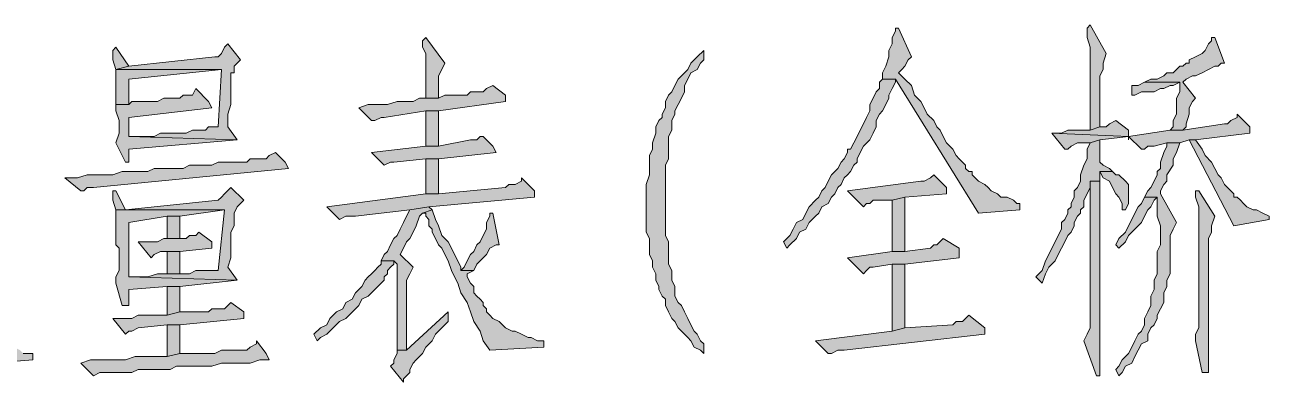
# Model space of a CAD drawing. Header units: millimetres. Extents: x 24 to 410, y 10 to 282.
# Drawn here: x 340.13 to 356.62, y 137.58 to 142.32 of the extents above; entities that cross this region are included whole.
import ezdxf

# ---------------------------------------------------------------- set-up
doc = ezdxf.new("R2010")
doc.units = ezdxf.units.MM

msp = doc.modelspace()

# ---------------------------------------------------------------- hatches: boundary and pattern name
h = msp.add_hatch(color=7)
h.dxf.hatch_style = 2
h.paths.add_polyline_path([(354.245333, 142.324667), (354.203, 142.282333), (354.203, 142.155333), (354.245333, 142.028333), (354.245333, 140.927667), (354.372333, 140.97), (354.372333, 141.266333), (354.372333, 141.308667), (354.372333, 141.647333), (354.414667, 141.732), (354.414667, 141.816667), (354.457, 141.943667)])
h = msp.add_hatch(color=7)
h.dxf.hatch_style = 2
h.paths.add_polyline_path([(345.44, 142.155333), (345.397667, 142.113), (345.397667, 142.028333), (345.44, 141.943667), (345.44, 141.351), (345.609333, 141.351), (345.609333, 141.647333), (345.651667, 141.732), (345.694, 141.816667)])
h = msp.add_hatch(color=7)
h.dxf.hatch_style = 2
h.paths.add_polyline_path([(351.705333, 142.282333), (351.663, 142.282333), (351.663, 142.24), (351.620667, 142.155333), (351.620667, 142.070667), (351.578333, 141.986), (351.578333, 141.901333), (351.536, 141.774333), (351.493667, 141.689667), (351.493667, 141.605), (351.663, 141.605), (352.763667, 139.827), (353.314, 139.869333), (353.314, 139.954), (353.271667, 139.954), (353.229333, 139.996333), (353.144667, 140.038667), (353.06, 140.038667), (353.017667, 140.081), (352.933, 140.123333), (352.890667, 140.165667), (352.848333, 140.208), (352.763667, 140.250333), (352.721333, 140.292667), (352.679, 140.335), (352.679, 140.377333), (352.636667, 140.377333), (352.594333, 140.419667), (352.594333, 140.462), (352.552, 140.504333), (352.509667, 140.546667), (352.467333, 140.589), (352.425, 140.673667), (352.382667, 140.716), (352.340333, 140.758333), (352.298, 140.843), (352.255667, 140.927667), (352.213333, 140.97), (352.171, 141.054667), (352.086333, 141.139333), (352.044, 141.224), (352.001667, 141.308667), (351.917, 141.393333), (351.874667, 141.520333), (351.79, 141.605), (351.705333, 141.689667), (351.747667, 141.732), (351.79, 141.774333), (351.832333, 141.859), (351.874667, 141.901333)])
h = msp.add_hatch(color=7)
h.dxf.hatch_style = 2
h.paths.add_polyline_path([(355.896333, 142.155333), (355.854, 142.155333), (355.854, 142.113), (355.811667, 142.070667), (355.769333, 141.986), (355.727, 141.943667), (355.642333, 141.901333), (355.557667, 141.859), (355.557667, 141.816667), (355.515333, 141.816667), (355.473, 141.774333), (355.430667, 141.774333), (355.388333, 141.732), (355.346, 141.689667), (355.261333, 141.689667), (355.219, 141.647333), (355.134333, 141.605), (355.049667, 141.605), (354.965, 141.562667), (355.430667, 141.562667), (355.430667, 141.520333), (355.430667, 141.435667), (355.388333, 141.351), (355.388333, 141.139333), (355.346, 141.054667), (355.346, 140.97), (355.303667, 140.927667), (355.473, 140.927667), (355.515333, 140.97), (355.515333, 141.012333), (355.557667, 141.139333), (355.557667, 141.224), (355.6, 141.308667), (355.642333, 141.351), (355.473, 141.562667), (355.515333, 141.605), (355.6, 141.647333), (355.642333, 141.647333), (355.727, 141.689667), (355.811667, 141.732), (355.896333, 141.774333), (355.938667, 141.774333), (355.981, 141.816667), (356.023333, 141.816667)])
h = msp.add_hatch(color=7)
h.dxf.hatch_style = 2
h.paths.add_polyline_path([(341.333667, 142.028333), (341.291333, 141.986), (341.291333, 141.859), (341.333667, 141.732), (341.503, 141.774333)])
h = msp.add_hatch(color=7)
h.dxf.hatch_style = 2
h.paths.add_polyline_path([(342.815333, 142.070667), (342.773, 142.028333), (342.730667, 141.943667), (342.688333, 141.901333), (342.646, 141.901333), (341.503, 141.774333), (341.333667, 141.732), (342.730667, 141.732), (342.688333, 140.97), (342.561333, 140.97), (342.519, 140.927667), (342.349667, 140.927667), (342.265, 140.885333), (341.926333, 140.885333), (341.841667, 140.843), (341.503, 140.843), (342.942333, 140.800667), (342.815333, 140.97), (342.815333, 141.139333), (342.857667, 141.266333), (342.857667, 141.689667), (342.9, 141.689667), (342.9, 141.774333), (342.984667, 141.859)])
h = msp.add_hatch(color=7)
h.dxf.hatch_style = 2
h.paths.add_polyline_path([(349.123, 141.986), (349.038333, 141.901333), (348.996, 141.859), (348.953667, 141.816667), (348.911333, 141.732), (348.826667, 141.647333), (348.784333, 141.605), (348.742, 141.520333), (348.699667, 141.435667), (348.657333, 141.393333), (348.615, 141.308667), (348.615, 141.224), (348.572667, 141.139333), (348.572667, 141.097), (348.530333, 141.054667), (348.488, 140.97), (348.488, 140.885333), (348.445667, 140.758333), (348.445667, 140.673667), (348.403333, 140.589), (348.403333, 140.335), (348.361, 140.208), (348.361, 140.123333), (348.361, 139.996333), (348.361, 139.573), (348.403333, 139.488333), (348.403333, 139.276667), (348.445667, 139.192), (348.445667, 139.107333), (348.488, 139.022667), (348.488, 138.938), (348.530333, 138.853333), (348.530333, 138.811), (348.572667, 138.726333), (348.615, 138.684), (348.615, 138.599333), (348.657333, 138.514667), (348.699667, 138.43), (348.742, 138.387667), (348.784333, 138.303), (348.869, 138.218333), (348.911333, 138.176), (348.953667, 138.133667), (348.996, 138.049), (349.080667, 138.006667), (349.123, 137.964333), (349.123, 138.091333), (349.080667, 138.133667), (349.038333, 138.218333), (348.996, 138.260667), (348.953667, 138.345333), (348.911333, 138.43), (348.869, 138.514667), (348.826667, 138.599333), (348.784333, 138.641667), (348.742, 138.726333), (348.742, 138.853333), (348.699667, 138.938), (348.699667, 139.065), (348.657333, 139.149667), (348.657333, 139.446), (348.615, 139.530667), (348.615, 140.462), (348.657333, 140.546667), (348.657333, 140.843), (348.699667, 140.927667), (348.699667, 141.054667), (348.742, 141.139333), (348.742, 141.181667), (348.784333, 141.266333), (348.826667, 141.351), (348.869, 141.435667), (348.869, 141.520333), (348.911333, 141.605), (348.953667, 141.689667), (349.038333, 141.732), (349.080667, 141.816667), (349.123, 141.859)])
h = msp.add_hatch(color=7)
h.dxf.hatch_style = 2
h.paths.add_polyline_path([(341.333667, 141.732), (341.333667, 141.266333), (341.503, 141.266333), (341.503, 141.605), (342.730667, 141.732)])
h = msp.add_hatch(color=7)
h.dxf.hatch_style = 2
h.paths.add_polyline_path([(342.392, 141.478), (342.349667, 141.393333), (342.222667, 141.393333), (342.180333, 141.351), (341.968667, 141.351), (341.884, 141.308667), (341.545333, 141.308667), (341.503, 141.266333), (341.333667, 141.266333), (341.333667, 141.181667), (341.376, 141.054667), (341.376, 140.885333), (341.333667, 140.758333), (341.460667, 140.504333), (341.503, 140.504333), (341.503, 140.546667), (341.503, 140.589), (341.503, 140.673667), (342.942333, 140.800667), (341.503, 140.843), (341.503, 141.097), (342.603667, 141.224), (342.561333, 141.308667)])
h = msp.add_hatch(color=7)
h.dxf.hatch_style = 2
h.paths.add_polyline_path([(346.329, 141.520333), (346.244333, 141.478), (346.202, 141.435667), (346.032667, 141.435667), (345.990333, 141.393333), (345.694, 141.393333), (345.609333, 141.351), (345.355333, 141.351), (345.270667, 141.308667), (345.059, 141.308667), (344.932, 141.266333), (344.678, 141.266333), (344.551, 141.224), (344.720333, 141.054667), (344.762667, 141.054667), (344.847333, 141.097), (344.889667, 141.097), (345.44, 141.181667), (345.609333, 141.181667), (346.498333, 141.308667), (346.498333, 141.393333)])
h = msp.add_hatch(color=7)
h.dxf.hatch_style = 2
h.paths.add_polyline_path([(351.493667, 141.605), (351.451333, 141.562667), (351.451333, 141.478), (351.409, 141.435667), (351.366667, 141.351), (351.324333, 141.266333), (351.324333, 141.181667), (351.282, 141.097), (351.239667, 141.012333), (351.197333, 140.927667), (351.155, 140.843), (351.112667, 140.758333), (351.070333, 140.673667), (351.028, 140.673667), (351.028, 140.631333), (350.985667, 140.546667), (350.943333, 140.504333), (350.901, 140.419667), (350.858667, 140.377333), (350.816333, 140.335), (350.774, 140.250333), (350.731667, 140.165667), (350.689333, 140.123333), (350.647, 140.038667), (350.604667, 139.996333), (350.52, 139.911667), (350.477667, 139.827), (350.435333, 139.742333), (350.350667, 139.7), (350.308333, 139.615333), (350.266, 139.530667), (350.181333, 139.446), (350.223667, 139.361333), (350.266, 139.403667), (350.350667, 139.488333), (350.393, 139.573), (350.477667, 139.615333), (350.52, 139.7), (350.604667, 139.784667), (350.647, 139.827), (350.689333, 139.911667), (350.774, 139.954), (350.816333, 140.038667), (350.858667, 140.081), (350.901, 140.165667), (350.943333, 140.208), (350.985667, 140.292667), (351.028, 140.335), (351.070333, 140.377333), (351.112667, 140.462), (351.155, 140.504333), (351.155, 140.546667), (351.197333, 140.631333), (351.239667, 140.716), (351.324333, 140.800667), (351.366667, 140.885333), (351.409, 140.97), (351.409, 141.054667), (351.451333, 141.139333), (351.493667, 141.181667), (351.536, 141.266333), (351.578333, 141.351), (351.578333, 141.393333), (351.620667, 141.478), (351.663, 141.562667), (351.663, 141.605)])
h = msp.add_hatch(color=7)
h.dxf.hatch_style = 2
h.paths.add_polyline_path([(354.965, 141.562667), (354.880333, 141.520333), (354.795667, 141.520333), (354.795667, 141.393333), (354.838, 141.393333), (354.922667, 141.435667), (355.092, 141.435667), (355.176667, 141.478), (355.219, 141.478), (355.303667, 141.520333), (355.346, 141.520333), (355.430667, 141.562667)])
h = msp.add_hatch(color=7)
h.dxf.hatch_style = 2
h.paths.add_polyline_path([(345.609333, 141.181667), (345.44, 141.181667), (345.44, 140.716), (345.609333, 140.716), (345.609333, 140.758333)])
h = msp.add_hatch(color=7)
h.dxf.hatch_style = 2
h.paths.add_polyline_path([(354.584, 141.054667), (354.499333, 141.012333), (354.457, 140.97), (354.372333, 140.97), (354.245333, 140.927667), (353.949, 140.927667), (353.864333, 140.885333), (353.737333, 140.885333), (354.753333, 140.843), (354.753333, 140.800667), (354.753333, 140.927667)])
h = msp.add_hatch(color=7)
h.dxf.hatch_style = 2
h.paths.add_polyline_path([(356.192667, 141.139333), (356.192667, 141.097), (356.108, 141.054667), (356.065667, 141.012333), (356.023333, 141.012333), (355.473, 140.927667), (355.303667, 140.927667), (354.753333, 140.843), (354.922667, 140.673667), (354.965, 140.673667), (355.007333, 140.716), (355.092, 140.716), (355.261333, 140.758333), (355.430667, 140.758333), (355.557667, 140.800667), (355.642333, 140.800667), (356.362, 140.885333), (356.362, 140.97)])
h = msp.add_hatch(color=7)
h.dxf.hatch_style = 2
h.paths.add_polyline_path([(346.202, 140.843), (346.159667, 140.843), (346.117333, 140.800667), (346.032667, 140.800667), (345.609333, 140.716), (345.44, 140.716), (344.720333, 140.631333), (344.889667, 140.462), (344.974333, 140.504333), (345.016667, 140.504333), (345.44, 140.546667), (345.609333, 140.546667), (346.371333, 140.631333), (346.329, 140.716)])
h = msp.add_hatch(color=7)
h.dxf.hatch_style = 2
h.paths.add_polyline_path([(353.737333, 140.885333), (353.906667, 140.673667), (353.949, 140.673667), (353.991333, 140.716), (354.076, 140.758333), (354.245333, 140.758333), (354.372333, 140.800667), (354.753333, 140.843)])
h = msp.add_hatch(color=7)
h.dxf.hatch_style = 2
h.paths.add_polyline_path([(354.372333, 140.800667), (354.245333, 140.758333), (354.203, 140.673667), (354.203, 140.546667), (354.160667, 140.462), (354.118333, 140.335), (354.118333, 140.250333), (354.076, 140.165667), (354.033667, 140.123333), (354.033667, 140.038667), (353.991333, 139.954), (353.991333, 139.911667), (353.949, 139.869333), (353.949, 139.827), (353.906667, 139.742333), (353.864333, 139.7), (353.864333, 139.615333), (353.822, 139.530667), (353.779667, 139.446), (353.737333, 139.361333), (353.695, 139.276667), (353.652667, 139.192), (353.610333, 139.065), (353.525667, 138.980333), (353.610333, 138.895667), (353.652667, 139.022667), (353.695, 139.107333), (353.779667, 139.192), (353.822, 139.276667), (353.864333, 139.361333), (353.906667, 139.446), (353.949, 139.530667), (353.991333, 139.573), (354.033667, 139.657667), (354.033667, 139.7), (354.076, 139.784667), (354.118333, 139.827), (354.118333, 139.869333), (354.160667, 139.911667), (354.160667, 139.996333), (354.203, 140.081), (354.245333, 140.165667), (354.245333, 140.250333), (354.372333, 140.250333), (354.372333, 140.377333), (354.541667, 140.377333), (354.499333, 140.419667), (354.414667, 140.462), (354.372333, 140.504333)])
h = msp.add_hatch(color=7)
h.dxf.hatch_style = 2
h.paths.add_polyline_path([(355.430667, 140.758333), (355.261333, 140.758333), (355.261333, 140.716), (355.219, 140.631333), (355.176667, 140.504333), (355.176667, 140.419667), (355.134333, 140.377333), (355.134333, 140.335), (355.092, 140.250333), (355.049667, 140.165667), (355.007333, 140.123333), (354.965, 140.038667), (355.134333, 140.038667), (355.134333, 139.954), (355.134333, 139.784667), (355.176667, 139.657667), (355.176667, 139.403667), (355.134333, 139.319), (355.134333, 139.022667), (355.092, 138.938), (355.092, 138.811), (355.049667, 138.726333), (355.049667, 138.599333), (355.007333, 138.514667), (354.965, 138.43), (354.965, 138.345333), (354.922667, 138.260667), (354.880333, 138.218333), (354.838, 138.133667), (354.795667, 138.049), (354.753333, 137.964333), (354.668667, 137.879667), (354.626333, 137.795), (354.584, 137.752667), (354.626333, 137.668), (354.668667, 137.710333), (354.711, 137.795), (354.795667, 137.837333), (354.838, 137.922), (354.880333, 138.006667), (354.922667, 138.091333), (355.007333, 138.133667), (355.007333, 138.218333), (355.049667, 138.303), (355.092, 138.345333), (355.134333, 138.43), (355.134333, 138.472333), (355.176667, 138.557), (355.219, 138.641667), (355.219, 138.768667), (355.261333, 138.853333), (355.261333, 138.938), (355.303667, 139.022667), (355.303667, 139.530667), (355.346, 139.615333), (355.388333, 139.7), (355.176667, 140.081), (355.176667, 140.123333), (355.219, 140.208), (355.261333, 140.250333), (355.261333, 140.335), (355.346, 140.462), (355.346, 140.546667), (355.388333, 140.631333)])
h = msp.add_hatch(color=7)
h.dxf.hatch_style = 2
h.paths.add_polyline_path([(355.642333, 140.800667), (355.557667, 140.800667), (356.150333, 139.657667), (356.616, 139.742333), (356.616, 139.784667), (356.531333, 139.827), (356.446667, 139.869333), (356.404333, 139.869333), (356.319667, 139.911667), (356.277333, 139.954), (356.235, 139.996333), (356.192667, 140.038667), (356.150333, 140.038667), (356.150333, 140.081), (356.108, 140.123333), (356.065667, 140.165667), (356.023333, 140.208), (355.981, 140.292667), (355.938667, 140.335), (355.896333, 140.419667), (355.854, 140.504333), (355.769333, 140.589), (355.727, 140.673667)])
h = msp.add_hatch(color=7)
h.dxf.hatch_style = 2
h.paths.add_polyline_path([(343.450333, 140.631333), (343.365667, 140.589), (343.323333, 140.546667), (343.111667, 140.546667), (343.069333, 140.504333), (342.688333, 140.504333), (342.603667, 140.462), (342.476667, 140.462), (342.392, 140.462), (342.307333, 140.462), (342.222667, 140.419667), (341.841667, 140.419667), (341.757, 140.377333), (341.418333, 140.377333), (341.291333, 140.335), (340.952667, 140.335), (340.825667, 140.292667), (340.656333, 140.292667), (340.868, 140.123333), (340.910333, 140.123333), (340.952667, 140.165667), (341.037333, 140.165667), (343.619667, 140.419667), (343.577333, 140.504333)])
h = msp.add_hatch(color=7)
h.dxf.hatch_style = 2
h.paths.add_polyline_path([(345.609333, 140.546667), (345.44, 140.546667), (345.44, 140.081), (345.609333, 140.081), (345.609333, 140.165667)])
h = msp.add_hatch(color=7)
h.dxf.hatch_style = 2
h.paths.add_polyline_path([(352.171, 140.335), (352.128667, 140.292667), (352.044, 140.250333), (352.001667, 140.250333), (351.028, 140.123333), (351.239667, 139.911667), (351.282, 139.954), (351.324333, 139.954), (351.366667, 139.996333), (351.620667, 139.996333), (351.79, 140.038667), (352.340333, 140.081), (352.340333, 140.165667)])
h = msp.add_hatch(color=7)
h.dxf.hatch_style = 2
h.paths.add_polyline_path([(354.541667, 140.377333), (354.372333, 140.377333), (354.414667, 140.292667), (354.499333, 140.250333), (354.541667, 140.165667), (354.584, 140.081), (354.626333, 140.038667), (354.668667, 139.954), (354.668667, 139.869333), (354.711, 139.869333), (354.753333, 139.954), (354.753333, 140.208), (354.711, 140.250333), (354.626333, 140.335), (354.584, 140.335)])
h = msp.add_hatch(color=7)
h.dxf.hatch_style = 2
h.paths.add_polyline_path([(342.857667, 140.165667), (342.773, 140.081), (342.730667, 140.038667), (342.688333, 139.996333), (341.460667, 139.869333), (341.333667, 139.869333), (342.773, 139.869333), (342.688333, 139.065), (342.392, 139.065), (342.307333, 139.022667), (341.884, 139.022667), (341.757, 138.980333), (341.672333, 138.980333), (341.545333, 138.980333), (341.503, 138.980333), (342.942333, 138.938), (342.815333, 139.107333), (342.857667, 139.234333), (342.857667, 139.573), (342.9, 139.657667), (342.9, 139.827), (342.942333, 139.911667), (343.027, 139.996333)])
h = msp.add_hatch(color=7)
h.dxf.hatch_style = 2
h.paths.add_polyline_path([(346.71, 140.292667), (346.71, 140.250333), (346.625333, 140.208), (346.540667, 140.208), (346.498333, 140.165667), (345.609333, 140.081), (345.44, 140.081), (344.127667, 139.911667), (344.297, 139.742333), (344.381667, 139.784667), (344.508667, 139.784667), (345.228333, 139.869333), (345.482333, 139.911667), (346.879333, 140.038667), (346.879333, 140.123333)])
h = msp.add_hatch(color=7)
h.dxf.hatch_style = 2
h.paths.add_polyline_path([(354.372333, 140.250333), (354.245333, 140.250333), (354.245333, 140.081), (354.245333, 138.303), (354.203, 138.218333), (354.160667, 138.133667), (354.33, 137.668), (354.372333, 137.668)])
h = msp.add_hatch(color=7)
h.dxf.hatch_style = 2
h.paths.add_polyline_path([(339.174667, 140.123333), (339.047667, 140.081), (338.920667, 140.038667), (339.005333, 139.996333), (339.259333, 139.149667), (339.259333, 139.065), (339.217, 138.980333), (339.344, 138.938), (339.682667, 137.837333), (340.233, 137.879667), (340.233, 137.964333), (340.190667, 137.964333), (340.106, 137.964333), (340.063667, 138.006667), (339.979, 138.049), (339.936667, 138.091333), (339.852, 138.133667), (339.809667, 138.176), (339.767333, 138.218333), (339.725, 138.303), (339.725, 138.387667), (339.682667, 138.43), (339.640333, 138.514667), (339.598, 138.557), (339.598, 138.641667), (339.555667, 138.726333), (339.513333, 138.811), (339.471, 138.938), (339.471, 139.022667), (339.428667, 139.107333), (339.428667, 139.192), (339.471, 139.276667), (339.513333, 139.361333), (339.344, 139.403667), (339.301667, 139.530667), (339.259333, 139.615333), (339.217, 139.7), (339.217, 139.784667), (339.174667, 139.827)])
h = msp.add_hatch(color=7)
h.dxf.hatch_style = 2
h.paths.add_polyline_path([(341.333667, 140.123333), (341.291333, 140.123333), (341.291333, 139.996333), (341.333667, 139.869333), (341.460667, 139.869333)])
h = msp.add_hatch(color=7)
h.dxf.hatch_style = 2
h.paths.add_polyline_path([(351.79, 140.038667), (351.620667, 139.996333), (351.620667, 139.319), (351.79, 139.319)])
h = msp.add_hatch(color=7)
h.dxf.hatch_style = 2
h.paths.add_polyline_path([(354.965, 140.038667), (354.922667, 139.954), (354.880333, 139.911667), (354.838, 139.827), (354.795667, 139.742333), (354.753333, 139.657667), (354.711, 139.573), (354.626333, 139.488333), (354.584, 139.403667), (354.626333, 139.361333), (354.711, 139.446), (354.753333, 139.530667), (354.795667, 139.573), (354.880333, 139.657667), (354.922667, 139.7), (354.965, 139.784667), (355.007333, 139.869333), (355.049667, 139.911667), (355.092, 139.996333), (355.134333, 140.038667)])
h = msp.add_hatch(color=7)
h.dxf.hatch_style = 2
h.paths.add_polyline_path([(355.684667, 140.123333), (355.642333, 140.123333), (355.642333, 140.038667), (355.684667, 139.911667), (355.684667, 138.303), (355.642333, 138.218333), (355.642333, 138.133667), (355.727, 137.710333), (355.811667, 137.710333), (355.811667, 138.218333), (355.811667, 139.488333), (355.854, 139.573), (355.854, 139.657667), (355.896333, 139.784667)])
h = msp.add_hatch(color=7)
h.dxf.hatch_style = 2
h.paths.add_polyline_path([(341.333667, 139.869333), (341.333667, 139.403667), (341.376, 139.361333), (341.376, 139.065), (341.333667, 138.980333), (341.333667, 138.895667), (341.418333, 138.599333), (341.503, 138.599333), (341.503, 138.684), (341.503, 138.811), (342.011, 138.853333), (342.180333, 138.853333), (342.942333, 138.938), (341.503, 138.980333), (341.503, 139.149667), (341.503, 139.276667), (341.503, 139.7), (342.011, 139.784667), (342.180333, 139.784667), (342.773, 139.869333)])
h = msp.add_hatch(color=7)
h.dxf.hatch_style = 2
h.paths.add_polyline_path([(345.482333, 139.911667), (345.228333, 139.869333), (345.186, 139.784667), (345.143667, 139.7), (345.101333, 139.615333), (345.059, 139.530667), (345.016667, 139.488333), (344.974333, 139.403667), (344.932, 139.319), (344.889667, 139.276667), (344.847333, 139.192), (345.016667, 139.192), (345.059, 139.149667), (345.059, 138.006667), (345.186, 138.006667), (345.186, 138.049), (345.186, 138.938), (345.228333, 139.022667), (345.270667, 139.107333), (345.101333, 139.276667), (345.143667, 139.361333), (345.186, 139.446), (345.228333, 139.488333), (345.270667, 139.573), (345.313, 139.657667), (345.355333, 139.784667), (345.397667, 139.827), (345.524667, 139.869333)])
h = msp.add_hatch(color=7)
h.dxf.hatch_style = 2
h.paths.add_polyline_path([(345.524667, 139.869333), (345.397667, 139.827), (345.44, 139.827), (345.44, 139.784667), (345.482333, 139.742333), (345.482333, 139.657667), (345.524667, 139.615333), (345.524667, 139.573), (345.567, 139.488333), (345.609333, 139.403667), (345.651667, 139.361333), (345.694, 139.276667), (345.736333, 139.192), (345.778667, 139.065), (345.821, 138.980333), (345.863333, 138.895667), (345.905667, 138.768667), (345.990333, 138.641667), (346.032667, 138.514667), (346.075, 138.387667), (346.159667, 138.260667), (346.202, 138.133667), (346.286667, 138.006667), (347.006333, 138.049), (347.006333, 138.133667), (346.921667, 138.133667), (346.837, 138.176), (346.794667, 138.176), (346.71, 138.218333), (346.625333, 138.260667), (346.583, 138.260667), (346.498333, 138.303), (346.456, 138.345333), (346.413667, 138.387667), (346.329, 138.43), (346.286667, 138.472333), (346.244333, 138.514667), (346.244333, 138.557), (346.202, 138.599333), (346.202, 138.641667), (346.159667, 138.684), (346.117333, 138.726333), (346.075, 138.768667), (346.075, 138.853333), (346.032667, 138.895667), (345.990333, 138.980333), (345.990333, 139.022667), (346.075, 139.065), (345.905667, 139.065), (345.905667, 139.107333), (345.863333, 139.192), (345.821, 139.276667), (345.778667, 139.361333), (345.736333, 139.446), (345.651667, 139.530667), (345.609333, 139.657667), (345.567, 139.742333)])
h = msp.add_hatch(color=7)
h.dxf.hatch_style = 2
h.paths.add_polyline_path([(346.329, 139.827), (346.286667, 139.827), (346.286667, 139.784667), (346.244333, 139.7), (346.244333, 139.615333), (346.202, 139.530667), (346.159667, 139.446), (346.117333, 139.403667), (346.075, 139.319), (346.032667, 139.276667), (345.990333, 139.192), (345.948, 139.107333), (345.905667, 139.065), (346.075, 139.065), (346.117333, 139.149667), (346.159667, 139.192), (346.202, 139.234333), (346.244333, 139.276667), (346.286667, 139.361333), (346.371333, 139.403667), (346.413667, 139.403667)])
h = msp.add_hatch(color=7)
h.dxf.hatch_style = 2
h.paths.add_polyline_path([(342.180333, 139.488333), (342.180333, 139.784667), (342.011, 139.784667), (342.011, 139.488333)])
h = msp.add_hatch(color=7)
h.dxf.hatch_style = 2
h.paths.add_polyline_path([(342.434333, 139.573), (342.392, 139.530667), (342.307333, 139.530667), (342.265, 139.488333), (341.968667, 139.488333), (341.884, 139.446), (341.63, 139.446), (341.799333, 139.234333), (341.841667, 139.276667), (341.926333, 139.319), (342.180333, 139.319), (342.603667, 139.361333), (342.603667, 139.446)])
h = msp.add_hatch(color=7)
h.dxf.hatch_style = 2
h.paths.add_polyline_path([(352.298, 139.488333), (352.213333, 139.403667), (352.171, 139.403667), (352.128667, 139.361333), (351.79, 139.319), (351.620667, 139.319), (351.028, 139.234333), (351.239667, 139.022667), (351.282, 139.065), (351.324333, 139.107333), (351.366667, 139.107333), (351.620667, 139.149667), (351.79, 139.149667), (352.509667, 139.234333), (352.509667, 139.361333)])
h = msp.add_hatch(color=7)
h.dxf.hatch_style = 2
h.paths.add_polyline_path([(342.180333, 139.022667), (342.180333, 139.319), (342.011, 139.319), (342.011, 139.022667)])
h = msp.add_hatch(color=7)
h.dxf.hatch_style = 2
h.paths.add_polyline_path([(344.847333, 139.192), (344.847333, 139.149667), (344.805, 139.107333), (344.762667, 139.065), (344.720333, 139.022667), (344.678, 138.980333), (344.635667, 138.938), (344.593333, 138.853333), (344.551, 138.811), (344.508667, 138.768667), (344.466333, 138.684), (344.381667, 138.641667), (344.339333, 138.557), (344.254667, 138.514667), (344.17, 138.43), (344.127667, 138.345333), (344.043, 138.303), (343.958333, 138.218333), (344.000667, 138.133667), (344.043, 138.176), (344.127667, 138.218333), (344.212333, 138.303), (344.297, 138.387667), (344.381667, 138.43), (344.424, 138.472333), (344.508667, 138.557), (344.551, 138.599333), (344.593333, 138.684), (344.678, 138.726333), (344.720333, 138.768667), (344.762667, 138.811), (344.805, 138.853333), (344.847333, 138.895667), (344.889667, 138.938), (344.889667, 138.980333), (344.932, 139.022667), (344.932, 139.065), (344.974333, 139.107333), (345.016667, 139.149667), (345.016667, 139.192)])
h = msp.add_hatch(color=7)
h.dxf.hatch_style = 2
h.paths.add_polyline_path([(351.79, 139.149667), (351.620667, 139.149667), (351.620667, 138.260667), (351.79, 138.303)])
h = msp.add_hatch(color=7)
h.dxf.hatch_style = 2
h.paths.add_polyline_path([(342.180333, 138.853333), (342.011, 138.853333), (342.011, 138.472333), (342.180333, 138.514667)])
h = msp.add_hatch(color=7)
h.dxf.hatch_style = 2
h.paths.add_polyline_path([(342.857667, 138.641667), (342.773, 138.557), (342.603667, 138.557), (342.561333, 138.514667), (342.180333, 138.514667), (342.011, 138.472333), (341.63, 138.472333), (341.545333, 138.43), (341.291333, 138.43), (341.460667, 138.218333), (341.503, 138.260667), (341.545333, 138.260667), (341.63, 138.303), (342.011, 138.345333), (342.180333, 138.345333), (343.027, 138.43), (343.027, 138.514667)])
h = msp.add_hatch(color=7)
h.dxf.hatch_style = 2
h.paths.add_polyline_path([(345.736333, 138.514667), (345.186, 138.006667), (345.059, 138.006667), (345.059, 137.964333), (345.016667, 137.879667), (345.016667, 137.837333), (344.974333, 137.795), (345.143667, 137.583333), (345.143667, 137.625667), (345.186, 137.668), (345.228333, 137.710333), (345.228333, 137.752667), (345.270667, 137.837333), (345.313, 137.879667), (345.397667, 137.964333), (345.44, 138.049), (345.524667, 138.133667), (345.567, 138.218333), (345.651667, 138.303), (345.736333, 138.387667)])
h = msp.add_hatch(color=7)
h.dxf.hatch_style = 2
h.paths.add_polyline_path([(342.180333, 138.345333), (342.011, 138.345333), (342.011, 137.922), (342.180333, 137.964333)])
h = msp.add_hatch(color=7)
h.dxf.hatch_style = 2
h.paths.add_polyline_path([(352.636667, 138.472333), (352.594333, 138.43), (352.552, 138.387667), (352.467333, 138.387667), (352.425, 138.345333), (351.79, 138.303), (351.620667, 138.260667), (350.604667, 138.133667), (350.774, 137.964333), (350.816333, 137.964333), (350.901, 138.006667), (350.985667, 138.006667), (352.848333, 138.218333), (352.848333, 138.303)])
h = msp.add_hatch(color=7)
h.dxf.hatch_style = 2
h.paths.add_polyline_path([(343.196333, 138.133667), (343.196333, 138.091333), (343.111667, 138.049), (343.069333, 138.006667), (342.730667, 138.006667), (342.646, 137.964333), (342.180333, 137.964333), (342.011, 137.922), (341.968667, 137.922), (341.587667, 137.922), (341.460667, 137.879667), (340.995, 137.879667), (340.868, 137.837333), (341.037333, 137.668), (341.122, 137.710333), (341.545333, 137.710333), (341.63, 137.752667), (342.053333, 137.752667), (342.138, 137.795), (342.603667, 137.795), (342.730667, 137.837333), (343.111667, 137.837333), (343.238667, 137.879667), (343.365667, 137.879667), (343.323333, 137.964333)])

# ---------------------------------------------------------------- linework, layer by layer
at = {"color": 7, "lineweight": 0}
for points in [[(354.245333, 142.324667), (354.203, 142.282333), (354.203, 142.155333), (354.245333, 142.028333), (354.245333, 140.927667), (354.372333, 140.97), (354.372333, 141.266333), (354.372333, 141.308667), (354.372333, 141.647333), (354.414667, 141.732), (354.414667, 141.816667), (354.457, 141.943667)], [(345.44, 142.155333), (345.397667, 142.113), (345.397667, 142.028333), (345.44, 141.943667), (345.44, 141.351), (345.609333, 141.351), (345.609333, 141.647333), (345.651667, 141.732), (345.694, 141.816667)], [(351.705333, 142.282333), (351.663, 142.282333), (351.663, 142.24), (351.620667, 142.155333), (351.620667, 142.070667), (351.578333, 141.986), (351.578333, 141.901333), (351.536, 141.774333), (351.493667, 141.689667), (351.493667, 141.605), (351.663, 141.605), (352.763667, 139.827), (353.314, 139.869333), (353.314, 139.954), (353.271667, 139.954), (353.229333, 139.996333), (353.144667, 140.038667), (353.06, 140.038667), (353.017667, 140.081), (352.933, 140.123333), (352.890667, 140.165667), (352.848333, 140.208), (352.763667, 140.250333), (352.721333, 140.292667), (352.679, 140.335), (352.679, 140.377333), (352.636667, 140.377333), (352.594333, 140.419667), (352.594333, 140.462), (352.552, 140.504333), (352.509667, 140.546667), (352.467333, 140.589), (352.425, 140.673667), (352.382667, 140.716), (352.340333, 140.758333), (352.298, 140.843), (352.255667, 140.927667), (352.213333, 140.97), (352.171, 141.054667), (352.086333, 141.139333), (352.044, 141.224), (352.001667, 141.308667), (351.917, 141.393333), (351.874667, 141.520333), (351.79, 141.605), (351.705333, 141.689667), (351.747667, 141.732), (351.79, 141.774333), (351.832333, 141.859), (351.874667, 141.901333)], [(355.896333, 142.155333), (355.854, 142.155333), (355.854, 142.113), (355.811667, 142.070667), (355.769333, 141.986), (355.727, 141.943667), (355.642333, 141.901333), (355.557667, 141.859), (355.557667, 141.816667), (355.515333, 141.816667), (355.473, 141.774333), (355.430667, 141.774333), (355.388333, 141.732), (355.346, 141.689667), (355.261333, 141.689667), (355.219, 141.647333), (355.134333, 141.605), (355.049667, 141.605), (354.965, 141.562667), (355.430667, 141.562667), (355.430667, 141.520333), (355.430667, 141.435667), (355.388333, 141.351), (355.388333, 141.139333), (355.346, 141.054667), (355.346, 140.97), (355.303667, 140.927667), (355.473, 140.927667), (355.515333, 140.97), (355.515333, 141.012333), (355.557667, 141.139333), (355.557667, 141.224), (355.6, 141.308667), (355.642333, 141.351), (355.473, 141.562667), (355.515333, 141.605), (355.6, 141.647333), (355.642333, 141.647333), (355.727, 141.689667), (355.811667, 141.732), (355.896333, 141.774333), (355.938667, 141.774333), (355.981, 141.816667), (356.023333, 141.816667)], [(341.333667, 142.028333), (341.291333, 141.986), (341.291333, 141.859), (341.333667, 141.732), (341.503, 141.774333)], [(342.815333, 142.070667), (342.773, 142.028333), (342.730667, 141.943667), (342.688333, 141.901333), (342.646, 141.901333), (341.503, 141.774333), (341.333667, 141.732), (342.730667, 141.732), (342.688333, 140.97), (342.561333, 140.97), (342.519, 140.927667), (342.349667, 140.927667), (342.265, 140.885333), (341.926333, 140.885333), (341.841667, 140.843), (341.503, 140.843), (342.942333, 140.800667), (342.815333, 140.97), (342.815333, 141.139333), (342.857667, 141.266333), (342.857667, 141.689667), (342.9, 141.689667), (342.9, 141.774333), (342.984667, 141.859)], [(349.123, 141.986), (349.038333, 141.901333), (348.996, 141.859), (348.953667, 141.816667), (348.911333, 141.732), (348.826667, 141.647333), (348.784333, 141.605), (348.742, 141.520333), (348.699667, 141.435667), (348.657333, 141.393333), (348.615, 141.308667), (348.615, 141.224), (348.572667, 141.139333), (348.572667, 141.097), (348.530333, 141.054667), (348.488, 140.97), (348.488, 140.885333), (348.445667, 140.758333), (348.445667, 140.673667), (348.403333, 140.589), (348.403333, 140.335), (348.361, 140.208), (348.361, 140.123333), (348.361, 139.996333), (348.361, 139.573), (348.403333, 139.488333), (348.403333, 139.276667), (348.445667, 139.192), (348.445667, 139.107333), (348.488, 139.022667), (348.488, 138.938), (348.530333, 138.853333), (348.530333, 138.811), (348.572667, 138.726333), (348.615, 138.684), (348.615, 138.599333), (348.657333, 138.514667), (348.699667, 138.43), (348.742, 138.387667), (348.784333, 138.303), (348.869, 138.218333), (348.911333, 138.176), (348.953667, 138.133667), (348.996, 138.049), (349.080667, 138.006667), (349.123, 137.964333), (349.123, 138.091333), (349.080667, 138.133667), (349.038333, 138.218333), (348.996, 138.260667), (348.953667, 138.345333), (348.911333, 138.43), (348.869, 138.514667), (348.826667, 138.599333), (348.784333, 138.641667), (348.742, 138.726333), (348.742, 138.853333), (348.699667, 138.938), (348.699667, 139.065), (348.657333, 139.149667), (348.657333, 139.446), (348.615, 139.530667), (348.615, 140.462), (348.657333, 140.546667), (348.657333, 140.843), (348.699667, 140.927667), (348.699667, 141.054667), (348.742, 141.139333), (348.742, 141.181667), (348.784333, 141.266333), (348.826667, 141.351), (348.869, 141.435667), (348.869, 141.520333), (348.911333, 141.605), (348.953667, 141.689667), (349.038333, 141.732), (349.080667, 141.816667), (349.123, 141.859)], [(341.333667, 141.732), (341.333667, 141.266333), (341.503, 141.266333), (341.503, 141.605), (342.730667, 141.732)], [(342.392, 141.478), (342.349667, 141.393333), (342.222667, 141.393333), (342.180333, 141.351), (341.968667, 141.351), (341.884, 141.308667), (341.545333, 141.308667), (341.503, 141.266333), (341.333667, 141.266333), (341.333667, 141.181667), (341.376, 141.054667), (341.376, 140.885333), (341.333667, 140.758333), (341.460667, 140.504333), (341.503, 140.504333), (341.503, 140.546667), (341.503, 140.589), (341.503, 140.673667), (342.942333, 140.800667), (341.503, 140.843), (341.503, 141.097), (342.603667, 141.224), (342.561333, 141.308667)], [(346.329, 141.520333), (346.244333, 141.478), (346.202, 141.435667), (346.032667, 141.435667), (345.990333, 141.393333), (345.694, 141.393333), (345.609333, 141.351), (345.355333, 141.351), (345.270667, 141.308667), (345.059, 141.308667), (344.932, 141.266333), (344.678, 141.266333), (344.551, 141.224), (344.720333, 141.054667), (344.762667, 141.054667), (344.847333, 141.097), (344.889667, 141.097), (345.44, 141.181667), (345.609333, 141.181667), (346.498333, 141.308667), (346.498333, 141.393333)], [(351.493667, 141.605), (351.451333, 141.562667), (351.451333, 141.478), (351.409, 141.435667), (351.366667, 141.351), (351.324333, 141.266333), (351.324333, 141.181667), (351.282, 141.097), (351.239667, 141.012333), (351.197333, 140.927667), (351.155, 140.843), (351.112667, 140.758333), (351.070333, 140.673667), (351.028, 140.673667), (351.028, 140.631333), (350.985667, 140.546667), (350.943333, 140.504333), (350.901, 140.419667), (350.858667, 140.377333), (350.816333, 140.335), (350.774, 140.250333), (350.731667, 140.165667), (350.689333, 140.123333), (350.647, 140.038667), (350.604667, 139.996333), (350.52, 139.911667), (350.477667, 139.827), (350.435333, 139.742333), (350.350667, 139.7), (350.308333, 139.615333), (350.266, 139.530667), (350.181333, 139.446), (350.223667, 139.361333), (350.266, 139.403667), (350.350667, 139.488333), (350.393, 139.573), (350.477667, 139.615333), (350.52, 139.7), (350.604667, 139.784667), (350.647, 139.827), (350.689333, 139.911667), (350.774, 139.954), (350.816333, 140.038667), (350.858667, 140.081), (350.901, 140.165667), (350.943333, 140.208), (350.985667, 140.292667), (351.028, 140.335), (351.070333, 140.377333), (351.112667, 140.462), (351.155, 140.504333), (351.155, 140.546667), (351.197333, 140.631333), (351.239667, 140.716), (351.324333, 140.800667), (351.366667, 140.885333), (351.409, 140.97), (351.409, 141.054667), (351.451333, 141.139333), (351.493667, 141.181667), (351.536, 141.266333), (351.578333, 141.351), (351.578333, 141.393333), (351.620667, 141.478), (351.663, 141.562667), (351.663, 141.605)], [(354.965, 141.562667), (354.880333, 141.520333), (354.795667, 141.520333), (354.795667, 141.393333), (354.838, 141.393333), (354.922667, 141.435667), (355.092, 141.435667), (355.176667, 141.478), (355.219, 141.478), (355.303667, 141.520333), (355.346, 141.520333), (355.430667, 141.562667)], [(345.609333, 141.181667), (345.44, 141.181667), (345.44, 140.716), (345.609333, 140.716), (345.609333, 140.758333)], [(354.584, 141.054667), (354.499333, 141.012333), (354.457, 140.97), (354.372333, 140.97), (354.245333, 140.927667), (353.949, 140.927667), (353.864333, 140.885333), (353.737333, 140.885333), (354.753333, 140.843), (354.753333, 140.800667), (354.753333, 140.927667)], [(356.192667, 141.139333), (356.192667, 141.097), (356.108, 141.054667), (356.065667, 141.012333), (356.023333, 141.012333), (355.473, 140.927667), (355.303667, 140.927667), (354.753333, 140.843), (354.922667, 140.673667), (354.965, 140.673667), (355.007333, 140.716), (355.092, 140.716), (355.261333, 140.758333), (355.430667, 140.758333), (355.557667, 140.800667), (355.642333, 140.800667), (356.362, 140.885333), (356.362, 140.97)], [(346.202, 140.843), (346.159667, 140.843), (346.117333, 140.800667), (346.032667, 140.800667), (345.609333, 140.716), (345.44, 140.716), (344.720333, 140.631333), (344.889667, 140.462), (344.974333, 140.504333), (345.016667, 140.504333), (345.44, 140.546667), (345.609333, 140.546667), (346.371333, 140.631333), (346.329, 140.716)], [(353.737333, 140.885333), (353.906667, 140.673667), (353.949, 140.673667), (353.991333, 140.716), (354.076, 140.758333), (354.245333, 140.758333), (354.372333, 140.800667), (354.753333, 140.843)], [(354.372333, 140.800667), (354.245333, 140.758333), (354.203, 140.673667), (354.203, 140.546667), (354.160667, 140.462), (354.118333, 140.335), (354.118333, 140.250333), (354.076, 140.165667), (354.033667, 140.123333), (354.033667, 140.038667), (353.991333, 139.954), (353.991333, 139.911667), (353.949, 139.869333), (353.949, 139.827), (353.906667, 139.742333), (353.864333, 139.7), (353.864333, 139.615333), (353.822, 139.530667), (353.779667, 139.446), (353.737333, 139.361333), (353.695, 139.276667), (353.652667, 139.192), (353.610333, 139.065), (353.525667, 138.980333), (353.610333, 138.895667), (353.652667, 139.022667), (353.695, 139.107333), (353.779667, 139.192), (353.822, 139.276667), (353.864333, 139.361333), (353.906667, 139.446), (353.949, 139.530667), (353.991333, 139.573), (354.033667, 139.657667), (354.033667, 139.7), (354.076, 139.784667), (354.118333, 139.827), (354.118333, 139.869333), (354.160667, 139.911667), (354.160667, 139.996333), (354.203, 140.081), (354.245333, 140.165667), (354.245333, 140.250333), (354.372333, 140.250333), (354.372333, 140.377333), (354.541667, 140.377333), (354.499333, 140.419667), (354.414667, 140.462), (354.372333, 140.504333)], [(355.430667, 140.758333), (355.261333, 140.758333), (355.261333, 140.716), (355.219, 140.631333), (355.176667, 140.504333), (355.176667, 140.419667), (355.134333, 140.377333), (355.134333, 140.335), (355.092, 140.250333), (355.049667, 140.165667), (355.007333, 140.123333), (354.965, 140.038667), (355.134333, 140.038667), (355.134333, 139.954), (355.134333, 139.784667), (355.176667, 139.657667), (355.176667, 139.403667), (355.134333, 139.319), (355.134333, 139.022667), (355.092, 138.938), (355.092, 138.811), (355.049667, 138.726333), (355.049667, 138.599333), (355.007333, 138.514667), (354.965, 138.43), (354.965, 138.345333), (354.922667, 138.260667), (354.880333, 138.218333), (354.838, 138.133667), (354.795667, 138.049), (354.753333, 137.964333), (354.668667, 137.879667), (354.626333, 137.795), (354.584, 137.752667), (354.626333, 137.668), (354.668667, 137.710333), (354.711, 137.795), (354.795667, 137.837333), (354.838, 137.922), (354.880333, 138.006667), (354.922667, 138.091333), (355.007333, 138.133667), (355.007333, 138.218333), (355.049667, 138.303), (355.092, 138.345333), (355.134333, 138.43), (355.134333, 138.472333), (355.176667, 138.557), (355.219, 138.641667), (355.219, 138.768667), (355.261333, 138.853333), (355.261333, 138.938), (355.303667, 139.022667), (355.303667, 139.530667), (355.346, 139.615333), (355.388333, 139.7), (355.176667, 140.081), (355.176667, 140.123333), (355.219, 140.208), (355.261333, 140.250333), (355.261333, 140.335), (355.346, 140.462), (355.346, 140.546667), (355.388333, 140.631333)], [(355.642333, 140.800667), (355.557667, 140.800667), (356.150333, 139.657667), (356.616, 139.742333), (356.616, 139.784667), (356.531333, 139.827), (356.446667, 139.869333), (356.404333, 139.869333), (356.319667, 139.911667), (356.277333, 139.954), (356.235, 139.996333), (356.192667, 140.038667), (356.150333, 140.038667), (356.150333, 140.081), (356.108, 140.123333), (356.065667, 140.165667), (356.023333, 140.208), (355.981, 140.292667), (355.938667, 140.335), (355.896333, 140.419667), (355.854, 140.504333), (355.769333, 140.589), (355.727, 140.673667)], [(343.450333, 140.631333), (343.365667, 140.589), (343.323333, 140.546667), (343.111667, 140.546667), (343.069333, 140.504333), (342.688333, 140.504333), (342.603667, 140.462), (342.476667, 140.462), (342.392, 140.462), (342.307333, 140.462), (342.222667, 140.419667), (341.841667, 140.419667), (341.757, 140.377333), (341.418333, 140.377333), (341.291333, 140.335), (340.952667, 140.335), (340.825667, 140.292667), (340.656333, 140.292667), (340.868, 140.123333), (340.910333, 140.123333), (340.952667, 140.165667), (341.037333, 140.165667), (343.619667, 140.419667), (343.577333, 140.504333)], [(345.609333, 140.546667), (345.44, 140.546667), (345.44, 140.081), (345.609333, 140.081), (345.609333, 140.165667)], [(352.171, 140.335), (352.128667, 140.292667), (352.044, 140.250333), (352.001667, 140.250333), (351.028, 140.123333), (351.239667, 139.911667), (351.282, 139.954), (351.324333, 139.954), (351.366667, 139.996333), (351.620667, 139.996333), (351.79, 140.038667), (352.340333, 140.081), (352.340333, 140.165667)], [(354.541667, 140.377333), (354.372333, 140.377333), (354.414667, 140.292667), (354.499333, 140.250333), (354.541667, 140.165667), (354.584, 140.081), (354.626333, 140.038667), (354.668667, 139.954), (354.668667, 139.869333), (354.711, 139.869333), (354.753333, 139.954), (354.753333, 140.208), (354.711, 140.250333), (354.626333, 140.335), (354.584, 140.335)], [(342.857667, 140.165667), (342.773, 140.081), (342.730667, 140.038667), (342.688333, 139.996333), (341.460667, 139.869333), (341.333667, 139.869333), (342.773, 139.869333), (342.688333, 139.065), (342.392, 139.065), (342.307333, 139.022667), (341.884, 139.022667), (341.757, 138.980333), (341.672333, 138.980333), (341.545333, 138.980333), (341.503, 138.980333), (342.942333, 138.938), (342.815333, 139.107333), (342.857667, 139.234333), (342.857667, 139.573), (342.9, 139.657667), (342.9, 139.827), (342.942333, 139.911667), (343.027, 139.996333)], [(346.71, 140.292667), (346.71, 140.250333), (346.625333, 140.208), (346.540667, 140.208), (346.498333, 140.165667), (345.609333, 140.081), (345.44, 140.081), (344.127667, 139.911667), (344.297, 139.742333), (344.381667, 139.784667), (344.508667, 139.784667), (345.228333, 139.869333), (345.482333, 139.911667), (346.879333, 140.038667), (346.879333, 140.123333)], [(354.372333, 140.250333), (354.245333, 140.250333), (354.245333, 140.081), (354.245333, 138.303), (354.203, 138.218333), (354.160667, 138.133667), (354.33, 137.668), (354.372333, 137.668)], [(341.333667, 140.123333), (341.291333, 140.123333), (341.291333, 139.996333), (341.333667, 139.869333), (341.460667, 139.869333)], [(351.79, 140.038667), (351.620667, 139.996333), (351.620667, 139.319), (351.79, 139.319)], [(354.965, 140.038667), (354.922667, 139.954), (354.880333, 139.911667), (354.838, 139.827), (354.795667, 139.742333), (354.753333, 139.657667), (354.711, 139.573), (354.626333, 139.488333), (354.584, 139.403667), (354.626333, 139.361333), (354.711, 139.446), (354.753333, 139.530667), (354.795667, 139.573), (354.880333, 139.657667), (354.922667, 139.7), (354.965, 139.784667), (355.007333, 139.869333), (355.049667, 139.911667), (355.092, 139.996333), (355.134333, 140.038667)], [(355.684667, 140.123333), (355.642333, 140.123333), (355.642333, 140.038667), (355.684667, 139.911667), (355.684667, 138.303), (355.642333, 138.218333), (355.642333, 138.133667), (355.727, 137.710333), (355.811667, 137.710333), (355.811667, 138.218333), (355.811667, 139.488333), (355.854, 139.573), (355.854, 139.657667), (355.896333, 139.784667)], [(341.333667, 139.869333), (341.333667, 139.403667), (341.376, 139.361333), (341.376, 139.065), (341.333667, 138.980333), (341.333667, 138.895667), (341.418333, 138.599333), (341.503, 138.599333), (341.503, 138.684), (341.503, 138.811), (342.011, 138.853333), (342.180333, 138.853333), (342.942333, 138.938), (341.503, 138.980333), (341.503, 139.149667), (341.503, 139.276667), (341.503, 139.7), (342.011, 139.784667), (342.180333, 139.784667), (342.773, 139.869333)], [(345.482333, 139.911667), (345.228333, 139.869333), (345.186, 139.784667), (345.143667, 139.7), (345.101333, 139.615333), (345.059, 139.530667), (345.016667, 139.488333), (344.974333, 139.403667), (344.932, 139.319), (344.889667, 139.276667), (344.847333, 139.192), (345.016667, 139.192), (345.059, 139.149667), (345.059, 138.006667), (345.186, 138.006667), (345.186, 138.049), (345.186, 138.938), (345.228333, 139.022667), (345.270667, 139.107333), (345.101333, 139.276667), (345.143667, 139.361333), (345.186, 139.446), (345.228333, 139.488333), (345.270667, 139.573), (345.313, 139.657667), (345.355333, 139.784667), (345.397667, 139.827), (345.524667, 139.869333)], [(345.524667, 139.869333), (345.397667, 139.827), (345.44, 139.827), (345.44, 139.784667), (345.482333, 139.742333), (345.482333, 139.657667), (345.524667, 139.615333), (345.524667, 139.573), (345.567, 139.488333), (345.609333, 139.403667), (345.651667, 139.361333), (345.694, 139.276667), (345.736333, 139.192), (345.778667, 139.065), (345.821, 138.980333), (345.863333, 138.895667), (345.905667, 138.768667), (345.990333, 138.641667), (346.032667, 138.514667), (346.075, 138.387667), (346.159667, 138.260667), (346.202, 138.133667), (346.286667, 138.006667), (347.006333, 138.049), (347.006333, 138.133667), (346.921667, 138.133667), (346.837, 138.176), (346.794667, 138.176), (346.71, 138.218333), (346.625333, 138.260667), (346.583, 138.260667), (346.498333, 138.303), (346.456, 138.345333), (346.413667, 138.387667), (346.329, 138.43), (346.286667, 138.472333), (346.244333, 138.514667), (346.244333, 138.557), (346.202, 138.599333), (346.202, 138.641667), (346.159667, 138.684), (346.117333, 138.726333), (346.075, 138.768667), (346.075, 138.853333), (346.032667, 138.895667), (345.990333, 138.980333), (345.990333, 139.022667), (346.075, 139.065), (345.905667, 139.065), (345.905667, 139.107333), (345.863333, 139.192), (345.821, 139.276667), (345.778667, 139.361333), (345.736333, 139.446), (345.651667, 139.530667), (345.609333, 139.657667), (345.567, 139.742333)], [(346.329, 139.827), (346.286667, 139.827), (346.286667, 139.784667), (346.244333, 139.7), (346.244333, 139.615333), (346.202, 139.530667), (346.159667, 139.446), (346.117333, 139.403667), (346.075, 139.319), (346.032667, 139.276667), (345.990333, 139.192), (345.948, 139.107333), (345.905667, 139.065), (346.075, 139.065), (346.117333, 139.149667), (346.159667, 139.192), (346.202, 139.234333), (346.244333, 139.276667), (346.286667, 139.361333), (346.371333, 139.403667), (346.413667, 139.403667)], [(342.180333, 139.488333), (342.180333, 139.784667), (342.011, 139.784667), (342.011, 139.488333)], [(342.434333, 139.573), (342.392, 139.530667), (342.307333, 139.530667), (342.265, 139.488333), (341.968667, 139.488333), (341.884, 139.446), (341.63, 139.446), (341.799333, 139.234333), (341.841667, 139.276667), (341.926333, 139.319), (342.180333, 139.319), (342.603667, 139.361333), (342.603667, 139.446)], [(352.298, 139.488333), (352.213333, 139.403667), (352.171, 139.403667), (352.128667, 139.361333), (351.79, 139.319), (351.620667, 139.319), (351.028, 139.234333), (351.239667, 139.022667), (351.282, 139.065), (351.324333, 139.107333), (351.366667, 139.107333), (351.620667, 139.149667), (351.79, 139.149667), (352.509667, 139.234333), (352.509667, 139.361333)], [(342.180333, 139.022667), (342.180333, 139.319), (342.011, 139.319), (342.011, 139.022667)], [(344.847333, 139.192), (344.847333, 139.149667), (344.805, 139.107333), (344.762667, 139.065), (344.720333, 139.022667), (344.678, 138.980333), (344.635667, 138.938), (344.593333, 138.853333), (344.551, 138.811), (344.508667, 138.768667), (344.466333, 138.684), (344.381667, 138.641667), (344.339333, 138.557), (344.254667, 138.514667), (344.17, 138.43), (344.127667, 138.345333), (344.043, 138.303), (343.958333, 138.218333), (344.000667, 138.133667), (344.043, 138.176), (344.127667, 138.218333), (344.212333, 138.303), (344.297, 138.387667), (344.381667, 138.43), (344.424, 138.472333), (344.508667, 138.557), (344.551, 138.599333), (344.593333, 138.684), (344.678, 138.726333), (344.720333, 138.768667), (344.762667, 138.811), (344.805, 138.853333), (344.847333, 138.895667), (344.889667, 138.938), (344.889667, 138.980333), (344.932, 139.022667), (344.932, 139.065), (344.974333, 139.107333), (345.016667, 139.149667), (345.016667, 139.192)], [(351.79, 139.149667), (351.620667, 139.149667), (351.620667, 138.260667), (351.79, 138.303)], [(342.180333, 138.853333), (342.011, 138.853333), (342.011, 138.472333), (342.180333, 138.514667)], [(342.857667, 138.641667), (342.773, 138.557), (342.603667, 138.557), (342.561333, 138.514667), (342.180333, 138.514667), (342.011, 138.472333), (341.63, 138.472333), (341.545333, 138.43), (341.291333, 138.43), (341.460667, 138.218333), (341.503, 138.260667), (341.545333, 138.260667), (341.63, 138.303), (342.011, 138.345333), (342.180333, 138.345333), (343.027, 138.43), (343.027, 138.514667)], [(345.736333, 138.514667), (345.186, 138.006667), (345.059, 138.006667), (345.059, 137.964333), (345.016667, 137.879667), (345.016667, 137.837333), (344.974333, 137.795), (345.143667, 137.583333), (345.143667, 137.625667), (345.186, 137.668), (345.228333, 137.710333), (345.228333, 137.752667), (345.270667, 137.837333), (345.313, 137.879667), (345.397667, 137.964333), (345.44, 138.049), (345.524667, 138.133667), (345.567, 138.218333), (345.651667, 138.303), (345.736333, 138.387667)], [(342.180333, 138.345333), (342.011, 138.345333), (342.011, 137.922), (342.180333, 137.964333)], [(352.636667, 138.472333), (352.594333, 138.43), (352.552, 138.387667), (352.467333, 138.387667), (352.425, 138.345333), (351.79, 138.303), (351.620667, 138.260667), (350.604667, 138.133667), (350.774, 137.964333), (350.816333, 137.964333), (350.901, 138.006667), (350.985667, 138.006667), (352.848333, 138.218333), (352.848333, 138.303)], [(343.196333, 138.133667), (343.196333, 138.091333), (343.111667, 138.049), (343.069333, 138.006667), (342.730667, 138.006667), (342.646, 137.964333), (342.180333, 137.964333), (342.011, 137.922), (341.968667, 137.922), (341.587667, 137.922), (341.460667, 137.879667), (340.995, 137.879667), (340.868, 137.837333), (341.037333, 137.668), (341.122, 137.710333), (341.545333, 137.710333), (341.63, 137.752667), (342.053333, 137.752667), (342.138, 137.795), (342.603667, 137.795), (342.730667, 137.837333), (343.111667, 137.837333), (343.238667, 137.879667), (343.365667, 137.879667), (343.323333, 137.964333)]]:
    msp.add_lwpolyline(points, close=True, dxfattribs=at)
msp.add_lwpolyline([(339.682667, 137.837333), (340.233, 137.879667), (340.233, 137.964333), (340.190667, 137.964333), (340.106, 137.964333)], dxfattribs=at)

doc.saveas('drawing.dxf')
